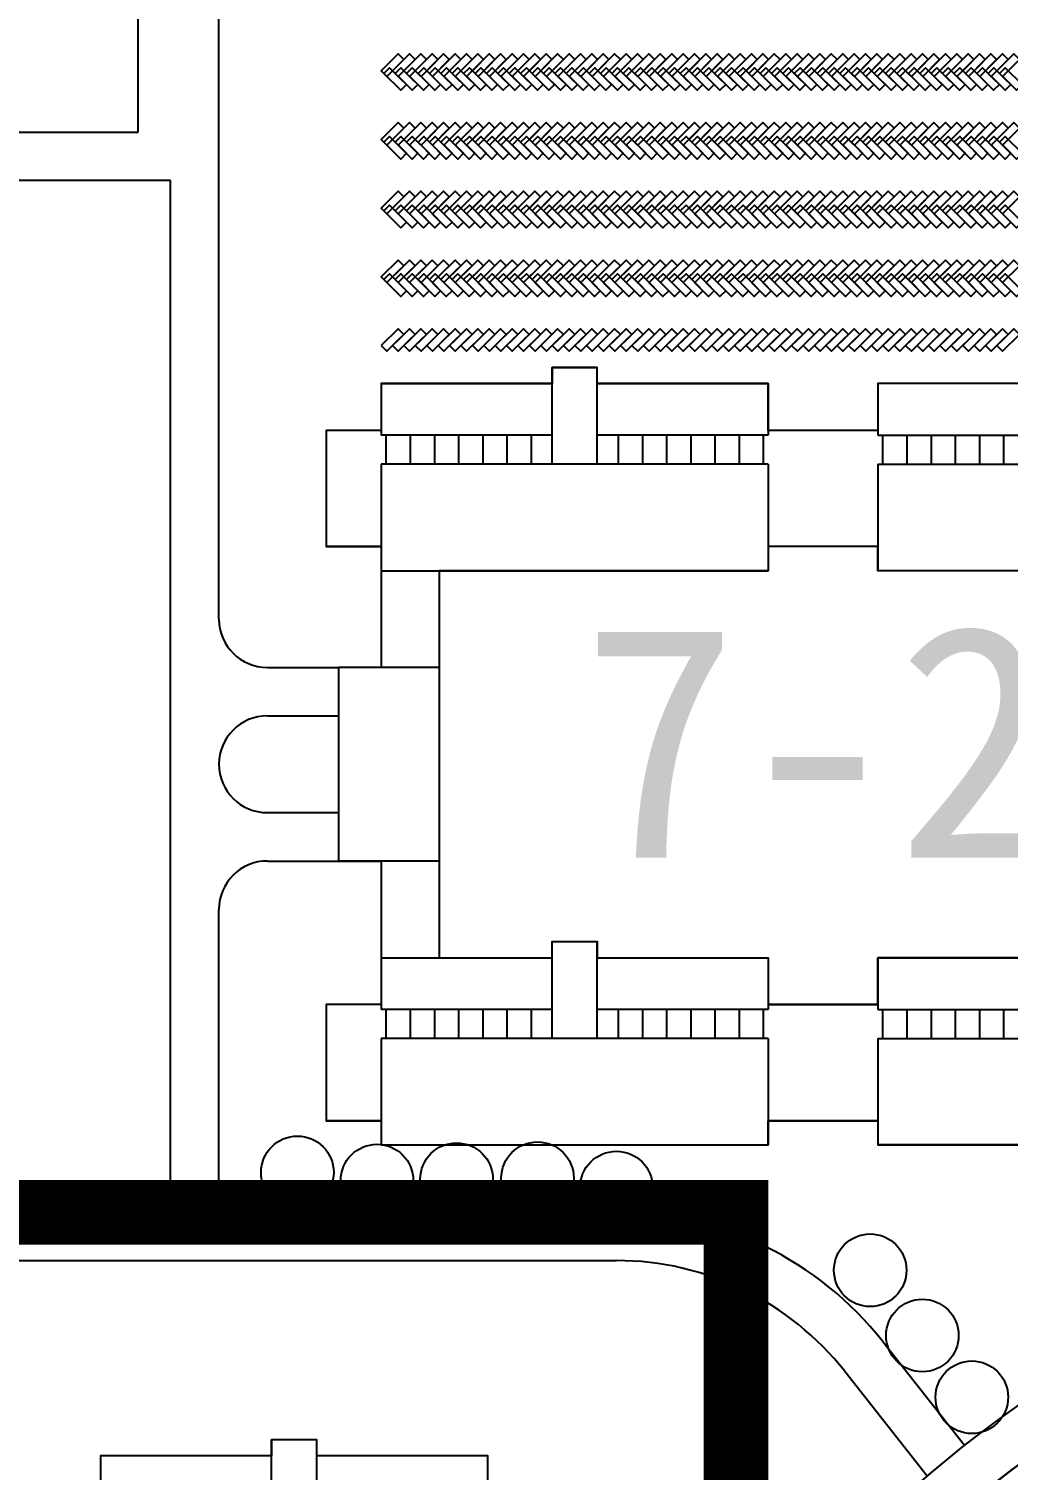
# Model space of a CAD drawing. Extents: x 39009873 to 40242873, y -38938004 to -37205504.
# Drawn here: x 39370193 to 39430924, y -37847631 to -37758274 of the extents above; entities that cross this region are included whole.
import ezdxf

# ---------------------------------------------------------------- set-up
doc = ezdxf.new("R2010")
doc.units = 0
doc.header["$LTSCALE"] = 1000
doc.header["$MEASUREMENT"] = 0
doc.linetypes.add('DASH', pattern=[0.35, 0.25, -0.1])
doc.linetypes.add('DOTE', pattern=[2.42, 2, -0.2, 0.02, -0.2])
for name, color, linetype in [('A-FACE', 4, 'CONTINUOUS'), ('DOTE', 1, 'DOTE'), ('PUB_TEXT', 4, 'CONTINUOUS'), ('TREE1', 62, 'CONTINUOUS'), ('人行道', 251, 'CONTINUOUS'), ('体育场', 151, 'CONTINUOUS'), ('地面非机动车', 2, 'CONTINUOUS'), ('建筑屋顶', 2, 'CONTINUOUS'), ('建筑轮廓', 254, 'CONTINUOUS'), ('立面2', 252, 'CONTINUOUS'), ('范围', 7, 'CONTINUOUS')]:
    doc.layers.add(name, color=color, linetype=linetype)
doc.styles.add('-黑体', font='SIMHEI.TTF')

# ---------------------------------------------------------------- blocks, each defined once
blk = doc.blocks.new('dkid')
at = {"layer": '体育场'}
for p, q in [((-526373, 1202760), (-526373, 1098760)), ((-458373, 1202760), (-526373, 1202760)), ((-458373, 1098760), (-458373, 1202760)), ((-458373, 1150760), (-526373, 1150760)), ((-526373, 1098760), (-458373, 1098760))]:
    blk.add_line(p, q, dxfattribs=at)
at = {"layer": '体育场', "elevation": 0}
for points in [[(-472213, 1202760), (-472213, 1181760), (-512533, 1181760), (-512533, 1202760)], [(-483213, 1202760), (-483213, 1192760), (-501533, 1192760), (-501533, 1202760)], [(-483213, 1098760), (-483213, 1108760), (-501533, 1108760), (-501533, 1098760)]]:
    blk.add_lwpolyline(points, dxfattribs=at)
at = {"layer": '体育场'}
blk.add_lwpolyline([(-472213, 1098760), (-472213, 1119760), (-512533, 1119760), (-512533, 1098760)], dxfattribs=at)
blk.add_circle((-492373, 1150760), 12000, dxfattribs=at)
blk = doc.blocks.new('333')
at = {"layer": '建筑屋顶', "linetype": 'Continuous', "ltscale": 10}
for p, q in [((-280647, 1070561), (-277847, 1070561)), ((-280647, 1064561), (-280647, 1070561)), ((-277847, 1064561), (-277847, 1070561)), ((-247047, 1070561), (-249847, 1070561)), ((-249847, 1064561), (-249847, 1070561)), ((-247047, 1064561), (-247047, 1070561)), ((-291247, 1069561), (-280647, 1069561)), ((-291247, 1069561), (-291247, 1066361)), ((-277847, 1069561), (-267247, 1069561)), ((-267247, 1069561), (-267247, 1066361)), ((-249847, 1069561), (-260447, 1069561)), ((-260447, 1069561), (-260447, 1066361)), ((-236447, 1069561), (-247047, 1069561)), ((-236447, 1069561), (-236447, 1066361)), ((-294647, 1066661), (-294647, 1059461)), ((-291247, 1066661), (-294647, 1066661)), ((-280647, 1066361), (-291247, 1066361)), ((-290947, 1066361), (-290947, 1064561)), ((-289447, 1066361), (-289447, 1064561)), ((-287947, 1066361), (-287947, 1064561)), ((-286447, 1066361), (-286447, 1064561)), ((-284947, 1066361), (-284947, 1064561)), ((-283447, 1066361), (-283447, 1064561)), ((-281947, 1066361), (-281947, 1064561)), ((-267247, 1066361), (-277847, 1066361)), ((-276547, 1066361), (-276547, 1064561)), ((-275047, 1066361), (-275047, 1064561)), ((-273547, 1066361), (-273547, 1064561)), ((-272047, 1066361), (-272047, 1064561)), ((-270547, 1066361), (-270547, 1064561)), ((-269047, 1066361), (-269047, 1064561)), ((-267547, 1066361), (-267547, 1064561)), ((-260447, 1066661), (-267247, 1066661)), ((-260447, 1066361), (-249847, 1066361)), ((-260147, 1066361), (-260147, 1064561)), ((-258647, 1066361), (-258647, 1064561)), ((-257147, 1066361), (-257147, 1064561)), ((-255647, 1066361), (-255647, 1064561)), ((-254147, 1066361), (-254147, 1064561)), ((-252647, 1066361), (-252647, 1064561)), ((-251147, 1066361), (-251147, 1064561)), ((-247047, 1066361), (-236447, 1066361)), ((-245747, 1066361), (-245747, 1064561)), ((-244247, 1066361), (-244247, 1064561)), ((-242747, 1066361), (-242747, 1064561)), ((-241247, 1066361), (-241247, 1064561)), ((-239747, 1066361), (-239747, 1064561)), ((-238247, 1066361), (-238247, 1064561)), ((-236747, 1066361), (-236747, 1064561)), ((-236447, 1066661), (-233047, 1066661)), ((-233047, 1066661), (-233047, 1059461)), ((-267247, 1064561), (-291247, 1064561)), ((-291247, 1064561), (-291247, 1051961)), ((-267247, 1064561), (-267247, 1057961)), ((-260447, 1064561), (-236447, 1064561)), ((-260447, 1064561), (-260447, 1057961)), ((-236447, 1064561), (-236447, 1051961)), ((-291247, 1059461), (-294647, 1059461)), ((-260447, 1059461), (-267247, 1059461)), ((-236447, 1059461), (-233047, 1059461)), ((-291247, 1057961), (-267247, 1057961)), ((-287647, 1057961), (-287647, 1033961)), ((-236447, 1057961), (-260447, 1057961)), ((-240047, 1057961), (-240047, 1033961)), ((-293897, 1051961), (-293897, 1039961)), ((-287647, 1051961), (-293897, 1051961)), ((-240047, 1051961), (-233797, 1051961)), ((-233797, 1051961), (-233797, 1039961)), ((-287647, 1039961), (-293897, 1039961)), ((-291247, 1039961), (-291247, 1030761)), ((-240047, 1039961), (-233797, 1039961)), ((-236447, 1039961), (-236447, 1030761)), ((-280647, 1034961), (-277847, 1034961)), ((-280647, 1028961), (-280647, 1034961)), ((-277847, 1028961), (-277847, 1034961)), ((-247047, 1034961), (-249847, 1034961)), ((-249847, 1028961), (-249847, 1034961)), ((-247047, 1028961), (-247047, 1034961)), ((-291247, 1033961), (-280647, 1033961)), ((-277847, 1033961), (-267247, 1033961)), ((-267247, 1033961), (-267247, 1030761)), ((-249847, 1033961), (-260447, 1033961)), ((-260447, 1033961), (-260447, 1030761)), ((-236447, 1033961), (-247047, 1033961)), ((-294647, 1031061), (-294647, 1023861)), ((-291247, 1031061), (-294647, 1031061)), ((-280647, 1030761), (-291247, 1030761)), ((-290947, 1030761), (-290947, 1028961)), ((-289447, 1030761), (-289447, 1028961)), ((-287947, 1030761), (-287947, 1028961)), ((-286447, 1030761), (-286447, 1028961)), ((-284947, 1030761), (-284947, 1028961)), ((-283447, 1030761), (-283447, 1028961)), ((-281947, 1030761), (-281947, 1028961)), ((-267247, 1030761), (-277847, 1030761)), ((-276547, 1030761), (-276547, 1028961)), ((-275047, 1030761), (-275047, 1028961)), ((-273547, 1030761), (-273547, 1028961)), ((-272047, 1030761), (-272047, 1028961)), ((-270547, 1030761), (-270547, 1028961)), ((-269047, 1030761), (-269047, 1028961)), ((-267547, 1030761), (-267547, 1028961)), ((-260447, 1031061), (-267247, 1031061)), ((-260447, 1030761), (-249847, 1030761)), ((-260147, 1030761), (-260147, 1028961)), ((-258647, 1030761), (-258647, 1028961)), ((-257147, 1030761), (-257147, 1028961)), ((-255647, 1030761), (-255647, 1028961)), ((-254147, 1030761), (-254147, 1028961)), ((-252647, 1030761), (-252647, 1028961)), ((-251147, 1030761), (-251147, 1028961)), ((-247047, 1030761), (-236447, 1030761)), ((-245747, 1030761), (-245747, 1028961)), ((-244247, 1030761), (-244247, 1028961)), ((-242747, 1030761), (-242747, 1028961)), ((-241247, 1030761), (-241247, 1028961)), ((-239747, 1030761), (-239747, 1028961)), ((-238247, 1030761), (-238247, 1028961)), ((-236747, 1030761), (-236747, 1028961)), ((-236447, 1031061), (-233047, 1031061)), ((-233047, 1031061), (-233047, 1023861)), ((-267247, 1028961), (-291247, 1028961)), ((-291247, 1028961), (-291247, 1022361)), ((-267247, 1028961), (-267247, 1022361)), ((-260447, 1028961), (-236447, 1028961)), ((-260447, 1028961), (-260447, 1022361)), ((-236447, 1028961), (-236447, 1022361)), ((-291247, 1023861), (-294647, 1023861)), ((-260447, 1023861), (-267247, 1023861)), ((-236447, 1023861), (-233047, 1023861)), ((-291247, 1022361), (-267247, 1022361)), ((-236447, 1022361), (-260447, 1022361))]:
    blk.add_line(p, q, dxfattribs=at)
blk = doc.blocks.new('sihwie')
at = {"layer": '建筑屋顶'}
for p, q in [((487213, 1085836), (487213, 1076735)), ((490213, 1085836), (490213, 1074777)), ((445419, 1056461), (445419, 1051961)), ((445419, 1051961), (456943, 1051961)), ((444669, 1048961), (458495, 1048961))]:
    blk.add_line(p, q, dxfattribs=at)
for radius, start, end in [(76500, 114.48546, 144.11068), (73500, 112.98953, 145.29632)]:
    blk.add_arc((518919, 1007115), radius, start, end, dxfattribs=at)
blk = doc.blocks.new('sij')
at = {"layer": 'TREE1', "linetype": 'Continuous', "ltscale": 10}
blk.add_circle((327690, 1006813), 2250, dxfattribs=at)

msp = doc.modelspace()

# ---------------------------------------------------------------- linework, layer by layer
at = {"layer": '人行道'}
for p, q in [((39381984, -37794866), (39381984, -37741666)), ((39378984, -37829641), (39378984, -37767686)), ((39384984, -37797866), (39389390, -37797866)), ((39384984, -37800866), (39389390, -37800866)), ((39381984, -37803866), (39381984, -37803866)), ((39384984, -37806866), (39389390, -37806866)), ((39384984, -37809866), (39390847, -37809866)), ((39381984, -37829641), (39381984, -37812866)), ((39376984, -37831641), (39334393, -37831641))]:
    msp.add_line(p, q, dxfattribs=at)
at = {"layer": '人行道', "linetype": 'Continuous', "ltscale": 10}
for p, q in [((39378984, -37767686), (39280450, -37767686)), ((39383984, -37831641), (39406648, -37831641)), ((39346785, -37834645), (39406644, -37834639))]:
    msp.add_line(p, q, dxfattribs=at)
at = {"layer": '人行道', "linetype": 'Continuous'}
for p, q in [((39423144, -37839647), (39428217, -37846086)), ((39420786, -37841501), (39425896, -37847988))]:
    msp.add_line(p, q, dxfattribs=at)
at = {"layer": '人行道'}
for centre, radius, start, end in [((39384984, -37794866), 3000, 180, 270), ((39384984, -37803866), 3000, 90, 180), ((39384984, -37803866), 3000, 180, 270), ((39384984, -37812866), 3000, 90, 180), ((39376984, -37829641), 2000, 270, 0)]:
    msp.add_arc(centre, radius, start, end, dxfattribs=at)
at = {"layer": '人行道', "linetype": 'Continuous'}
for centre, radius, start, end in [((39383984, -37829641), 2000, 180, 270), ((39406648, -37852641), 21000, 38.22766, 90)]:
    msp.add_arc(centre, radius, start, end, dxfattribs=at)
at = {"layer": '人行道', "linetype": 'Continuous', "ltscale": 10}
msp.add_arc((39406646, -37852639), 18000, 38.22766, 90.00628, dxfattribs=at)
at = {"layer": '地面非机动车', "linetype": 'Continuous', "ltscale": 10}
for points in [[(39393440, -37760180), (39393087, -37759826), (39392040, -37760873), (39392394, -37761226)], [(39394147, -37760180), (39393794, -37759826), (39392747, -37760873), (39393101, -37761226)], [(39394854, -37760180), (39394501, -37759826), (39393454, -37760873), (39393808, -37761226)], [(39395561, -37760180), (39395208, -37759826), (39394161, -37760873), (39394515, -37761226)], [(39396269, -37760180), (39395915, -37759826), (39394869, -37760873), (39395222, -37761226)], [(39396976, -37760180), (39396622, -37759826), (39395576, -37760873), (39395929, -37761226)], [(39397683, -37760180), (39397329, -37759826), (39396283, -37760873), (39396636, -37761226)], [(39398390, -37760180), (39398036, -37759826), (39396990, -37760873), (39397343, -37761226)], [(39399097, -37760180), (39398743, -37759826), (39397697, -37760873), (39398051, -37761226)], [(39399804, -37760180), (39399451, -37759826), (39398404, -37760873), (39398758, -37761226)], [(39400511, -37760180), (39400158, -37759826), (39399111, -37760873), (39399465, -37761226)], [(39401218, -37760180), (39400865, -37759826), (39399818, -37760873), (39400172, -37761226)], [(39401925, -37760180), (39401572, -37759826), (39400525, -37760873), (39400879, -37761226)], [(39402633, -37760180), (39402279, -37759826), (39401233, -37760873), (39401586, -37761226)], [(39403340, -37760180), (39402986, -37759826), (39401940, -37760873), (39402293, -37761226)], [(39403340, -37760180), (39402986, -37759826), (39401940, -37760873), (39402293, -37761226)], [(39404047, -37760180), (39403693, -37759826), (39402647, -37760873), (39403000, -37761226)], [(39404754, -37760180), (39404400, -37759826), (39403354, -37760873), (39403707, -37761226)], [(39405461, -37760180), (39405107, -37759826), (39404061, -37760873), (39404415, -37761226)], [(39406168, -37760180), (39405815, -37759826), (39404768, -37760873), (39405122, -37761226)], [(39406875, -37760180), (39406522, -37759826), (39405475, -37760873), (39405829, -37761226)], [(39407582, -37760180), (39407229, -37759826), (39406182, -37760873), (39406536, -37761226)], [(39408289, -37760180), (39407936, -37759826), (39406889, -37760873), (39407243, -37761226)], [(39408997, -37760180), (39408643, -37759826), (39407597, -37760873), (39407950, -37761226)], [(39409704, -37760180), (39409350, -37759826), (39408304, -37760873), (39408657, -37761226)], [(39410411, -37760180), (39410057, -37759826), (39409011, -37760873), (39409364, -37761226)], [(39411118, -37760180), (39410764, -37759826), (39409718, -37760873), (39410071, -37761226)], [(39411825, -37760180), (39411471, -37759826), (39410425, -37760873), (39410778, -37761226)], [(39412532, -37760180), (39412178, -37759826), (39411132, -37760873), (39411486, -37761226)], [(39412532, -37760180), (39412178, -37759826), (39411132, -37760873), (39411486, -37761226)], [(39413239, -37760180), (39412886, -37759826), (39411839, -37760873), (39412193, -37761226)], [(39413946, -37760180), (39413593, -37759826), (39412546, -37760873), (39412900, -37761226)], [(39414653, -37760180), (39414300, -37759826), (39413253, -37760873), (39413607, -37761226)], [(39415360, -37760180), (39415007, -37759826), (39413960, -37760873), (39414314, -37761226)], [(39416068, -37760180), (39415714, -37759826), (39414668, -37760873), (39415021, -37761226)], [(39416775, -37760180), (39416421, -37759826), (39415375, -37760873), (39415728, -37761226)], [(39417482, -37760180), (39417128, -37759826), (39416082, -37760873), (39416435, -37761226)], [(39418189, -37760180), (39417835, -37759826), (39416789, -37760873), (39417142, -37761226)], [(39418896, -37760180), (39418542, -37759826), (39417496, -37760873), (39417850, -37761226)], [(39419603, -37760180), (39419250, -37759826), (39418203, -37760873), (39418557, -37761226)], [(39420310, -37760180), (39419957, -37759826), (39418910, -37760873), (39419264, -37761226)], [(39421017, -37760180), (39420664, -37759826), (39419617, -37760873), (39419971, -37761226)], [(39421724, -37760180), (39421371, -37759826), (39420324, -37760873), (39420678, -37761226)], [(39421724, -37760180), (39421371, -37759826), (39420324, -37760873), (39420678, -37761226)], [(39422432, -37760180), (39422078, -37759826), (39421032, -37760873), (39421385, -37761226)], [(39423139, -37760180), (39422785, -37759826), (39421739, -37760873), (39422092, -37761226)], [(39423846, -37760180), (39423492, -37759826), (39422446, -37760873), (39422799, -37761226)], [(39424553, -37760180), (39424199, -37759826), (39423153, -37760873), (39423506, -37761226)], [(39425260, -37760180), (39424906, -37759826), (39423860, -37760873), (39424214, -37761226)], [(39425967, -37760180), (39425614, -37759826), (39424567, -37760873), (39424921, -37761226)], [(39426674, -37760180), (39426321, -37759826), (39425274, -37760873), (39425628, -37761226)], [(39427381, -37760180), (39427028, -37759826), (39425981, -37760873), (39426335, -37761226)], [(39428088, -37760180), (39427735, -37759826), (39426688, -37760873), (39427042, -37761226)], [(39428796, -37760180), (39428442, -37759826), (39427396, -37760873), (39427749, -37761226)], [(39429503, -37760180), (39429149, -37759826), (39428103, -37760873), (39428456, -37761226)], [(39430210, -37760180), (39429856, -37759826), (39428810, -37760873), (39429163, -37761226)], [(39430917, -37760180), (39430563, -37759826), (39429517, -37760873), (39429870, -37761226)], [(39430917, -37760180), (39430563, -37759826), (39429517, -37760873), (39429870, -37761226)], [(39431624, -37760180), (39431270, -37759826), (39430224, -37760873), (39430577, -37761226)], [(39392207, -37761040), (39392561, -37760686), (39393607, -37761733), (39393254, -37762086)], [(39392914, -37761040), (39393268, -37760686), (39394314, -37761733), (39393961, -37762086)], [(39393621, -37761040), (39393975, -37760686), (39395021, -37761733), (39394668, -37762086)], [(39394329, -37761040), (39394682, -37760686), (39395729, -37761733), (39395375, -37762086)], [(39395036, -37761040), (39395389, -37760686), (39396436, -37761733), (39396082, -37762086)], [(39395743, -37761040), (39396096, -37760686), (39397143, -37761733), (39396789, -37762086)], [(39396450, -37761040), (39396803, -37760686), (39397850, -37761733), (39397496, -37762086)], [(39397157, -37761040), (39397511, -37760686), (39398557, -37761733), (39398203, -37762086)], [(39397864, -37761040), (39398218, -37760686), (39399264, -37761733), (39398911, -37762086)], [(39398571, -37761040), (39398925, -37760686), (39399971, -37761733), (39399618, -37762086)], [(39399278, -37761040), (39399632, -37760686), (39400678, -37761733), (39400325, -37762086)], [(39399985, -37761040), (39400339, -37760686), (39401385, -37761733), (39401032, -37762086)], [(39400693, -37761040), (39401046, -37760686), (39402093, -37761733), (39401739, -37762086)], [(39401400, -37761040), (39401753, -37760686), (39402800, -37761733), (39402446, -37762086)], [(39402107, -37761040), (39402460, -37760686), (39403507, -37761733), (39403153, -37762086)], [(39402814, -37761040), (39403167, -37760686), (39404214, -37761733), (39403860, -37762086)], [(39403521, -37761040), (39403875, -37760686), (39404921, -37761733), (39404567, -37762086)], [(39404228, -37761040), (39404582, -37760686), (39405628, -37761733), (39405275, -37762086)], [(39404935, -37761040), (39405289, -37760686), (39406335, -37761733), (39405982, -37762086)], [(39405642, -37761040), (39405996, -37760686), (39407042, -37761733), (39406689, -37762086)], [(39406349, -37761040), (39406703, -37760686), (39407749, -37761733), (39407396, -37762086)], [(39407057, -37761040), (39407410, -37760686), (39408457, -37761733), (39408103, -37762086)], [(39407764, -37761040), (39408117, -37760686), (39409164, -37761733), (39408810, -37762086)], [(39408471, -37761040), (39408824, -37760686), (39409871, -37761733), (39409517, -37762086)], [(39409178, -37761040), (39409531, -37760686), (39410578, -37761733), (39410224, -37762086)], [(39409885, -37761040), (39410238, -37760686), (39411285, -37761733), (39410931, -37762086)], [(39410592, -37761040), (39410946, -37760686), (39411992, -37761733), (39411638, -37762086)], [(39411299, -37761040), (39411653, -37760686), (39412699, -37761733), (39412346, -37762086)], [(39412006, -37761040), (39412360, -37760686), (39413406, -37761733), (39413053, -37762086)], [(39412713, -37761040), (39413067, -37760686), (39414113, -37761733), (39413760, -37762086)], [(39413420, -37761040), (39413774, -37760686), (39414820, -37761733), (39414467, -37762086)], [(39414128, -37761040), (39414481, -37760686), (39415528, -37761733), (39415174, -37762086)], [(39414835, -37761040), (39415188, -37760686), (39416235, -37761733), (39415881, -37762086)], [(39415542, -37761040), (39415895, -37760686), (39416942, -37761733), (39416588, -37762086)], [(39416249, -37761040), (39416602, -37760686), (39417649, -37761733), (39417295, -37762086)], [(39416956, -37761040), (39417310, -37760686), (39418356, -37761733), (39418002, -37762086)], [(39417663, -37761040), (39418017, -37760686), (39419063, -37761733), (39418710, -37762086)], [(39418370, -37761040), (39418724, -37760686), (39419770, -37761733), (39419417, -37762086)], [(39419077, -37761040), (39419431, -37760686), (39420477, -37761733), (39420124, -37762086)], [(39419784, -37761040), (39420138, -37760686), (39421184, -37761733), (39420831, -37762086)], [(39420492, -37761040), (39420845, -37760686), (39421892, -37761733), (39421538, -37762086)], [(39421199, -37761040), (39421552, -37760686), (39422599, -37761733), (39422245, -37762086)], [(39421906, -37761040), (39422259, -37760686), (39423306, -37761733), (39422952, -37762086)], [(39422613, -37761040), (39422966, -37760686), (39424013, -37761733), (39423659, -37762086)], [(39423320, -37761040), (39423674, -37760686), (39424720, -37761733), (39424366, -37762086)], [(39424027, -37761040), (39424381, -37760686), (39425427, -37761733), (39425074, -37762086)], [(39424734, -37761040), (39425088, -37760686), (39426134, -37761733), (39425781, -37762086)], [(39425441, -37761040), (39425795, -37760686), (39426841, -37761733), (39426488, -37762086)], [(39426148, -37761040), (39426502, -37760686), (39427548, -37761733), (39427195, -37762086)], [(39426856, -37761040), (39427209, -37760686), (39428256, -37761733), (39427902, -37762086)], [(39427563, -37761040), (39427916, -37760686), (39428963, -37761733), (39428609, -37762086)], [(39428270, -37761040), (39428623, -37760686), (39429670, -37761733), (39429316, -37762086)], [(39428977, -37761040), (39429330, -37760686), (39430377, -37761733), (39430023, -37762086)], [(39429684, -37761040), (39430037, -37760686), (39431084, -37761733), (39430730, -37762086)], [(39430391, -37761040), (39430745, -37760686), (39431791, -37761733), (39431437, -37762086)], [(39393440, -37764440), (39393087, -37764086), (39392040, -37765133), (39392394, -37765486)], [(39394147, -37764440), (39393794, -37764086), (39392747, -37765133), (39393101, -37765486)], [(39394854, -37764440), (39394501, -37764086), (39393454, -37765133), (39393808, -37765486)], [(39395561, -37764440), (39395208, -37764086), (39394161, -37765133), (39394515, -37765486)], [(39396269, -37764440), (39395915, -37764086), (39394869, -37765133), (39395222, -37765486)], [(39396976, -37764440), (39396622, -37764086), (39395576, -37765133), (39395929, -37765486)], [(39397683, -37764440), (39397329, -37764086), (39396283, -37765133), (39396636, -37765486)], [(39398390, -37764440), (39398036, -37764086), (39396990, -37765133), (39397343, -37765486)], [(39399097, -37764440), (39398743, -37764086), (39397697, -37765133), (39398051, -37765486)], [(39399804, -37764440), (39399451, -37764086), (39398404, -37765133), (39398758, -37765486)], [(39400511, -37764440), (39400158, -37764086), (39399111, -37765133), (39399465, -37765486)], [(39401218, -37764440), (39400865, -37764086), (39399818, -37765133), (39400172, -37765486)], [(39401925, -37764440), (39401572, -37764086), (39400525, -37765133), (39400879, -37765486)], [(39402633, -37764440), (39402279, -37764086), (39401233, -37765133), (39401586, -37765486)], [(39403340, -37764440), (39402986, -37764086), (39401940, -37765133), (39402293, -37765486)], [(39403340, -37764440), (39402986, -37764086), (39401940, -37765133), (39402293, -37765486)], [(39404047, -37764440), (39403693, -37764086), (39402647, -37765133), (39403000, -37765486)], [(39404754, -37764440), (39404400, -37764086), (39403354, -37765133), (39403707, -37765486)], [(39405461, -37764440), (39405107, -37764086), (39404061, -37765133), (39404415, -37765486)], [(39406168, -37764440), (39405815, -37764086), (39404768, -37765133), (39405122, -37765486)], [(39406875, -37764440), (39406522, -37764086), (39405475, -37765133), (39405829, -37765486)], [(39407582, -37764440), (39407229, -37764086), (39406182, -37765133), (39406536, -37765486)], [(39408289, -37764440), (39407936, -37764086), (39406889, -37765133), (39407243, -37765486)], [(39408997, -37764440), (39408643, -37764086), (39407597, -37765133), (39407950, -37765486)], [(39409704, -37764440), (39409350, -37764086), (39408304, -37765133), (39408657, -37765486)], [(39410411, -37764440), (39410057, -37764086), (39409011, -37765133), (39409364, -37765486)], [(39411118, -37764440), (39410764, -37764086), (39409718, -37765133), (39410071, -37765486)], [(39411825, -37764440), (39411471, -37764086), (39410425, -37765133), (39410778, -37765486)], [(39412532, -37764440), (39412178, -37764086), (39411132, -37765133), (39411486, -37765486)], [(39412532, -37764440), (39412178, -37764086), (39411132, -37765133), (39411486, -37765486)], [(39413239, -37764440), (39412886, -37764086), (39411839, -37765133), (39412193, -37765486)], [(39413946, -37764440), (39413593, -37764086), (39412546, -37765133), (39412900, -37765486)], [(39414653, -37764440), (39414300, -37764086), (39413253, -37765133), (39413607, -37765486)], [(39415360, -37764440), (39415007, -37764086), (39413960, -37765133), (39414314, -37765486)], [(39416068, -37764440), (39415714, -37764086), (39414668, -37765133), (39415021, -37765486)], [(39416775, -37764440), (39416421, -37764086), (39415375, -37765133), (39415728, -37765486)], [(39417482, -37764440), (39417128, -37764086), (39416082, -37765133), (39416435, -37765486)], [(39418189, -37764440), (39417835, -37764086), (39416789, -37765133), (39417142, -37765486)], [(39418896, -37764440), (39418542, -37764086), (39417496, -37765133), (39417850, -37765486)], [(39419603, -37764440), (39419250, -37764086), (39418203, -37765133), (39418557, -37765486)], [(39420310, -37764440), (39419957, -37764086), (39418910, -37765133), (39419264, -37765486)], [(39421017, -37764440), (39420664, -37764086), (39419617, -37765133), (39419971, -37765486)], [(39421724, -37764440), (39421371, -37764086), (39420324, -37765133), (39420678, -37765486)], [(39421724, -37764440), (39421371, -37764086), (39420324, -37765133), (39420678, -37765486)], [(39422432, -37764440), (39422078, -37764086), (39421032, -37765133), (39421385, -37765486)], [(39423139, -37764440), (39422785, -37764086), (39421739, -37765133), (39422092, -37765486)], [(39423846, -37764440), (39423492, -37764086), (39422446, -37765133), (39422799, -37765486)], [(39424553, -37764440), (39424199, -37764086), (39423153, -37765133), (39423506, -37765486)], [(39425260, -37764440), (39424906, -37764086), (39423860, -37765133), (39424214, -37765486)], [(39425967, -37764440), (39425614, -37764086), (39424567, -37765133), (39424921, -37765486)], [(39426674, -37764440), (39426321, -37764086), (39425274, -37765133), (39425628, -37765486)], [(39427381, -37764440), (39427028, -37764086), (39425981, -37765133), (39426335, -37765486)], [(39428088, -37764440), (39427735, -37764086), (39426688, -37765133), (39427042, -37765486)], [(39428796, -37764440), (39428442, -37764086), (39427396, -37765133), (39427749, -37765486)], [(39429503, -37764440), (39429149, -37764086), (39428103, -37765133), (39428456, -37765486)], [(39430210, -37764440), (39429856, -37764086), (39428810, -37765133), (39429163, -37765486)], [(39430917, -37764440), (39430563, -37764086), (39429517, -37765133), (39429870, -37765486)], [(39430917, -37764440), (39430563, -37764086), (39429517, -37765133), (39429870, -37765486)], [(39431624, -37764440), (39431270, -37764086), (39430224, -37765133), (39430577, -37765486)], [(39392207, -37765300), (39392561, -37764946), (39393607, -37765993), (39393254, -37766346)], [(39392914, -37765300), (39393268, -37764946), (39394314, -37765993), (39393961, -37766346)], [(39393621, -37765300), (39393975, -37764946), (39395021, -37765993), (39394668, -37766346)], [(39394329, -37765300), (39394682, -37764946), (39395729, -37765993), (39395375, -37766346)], [(39395036, -37765300), (39395389, -37764946), (39396436, -37765993), (39396082, -37766346)], [(39395743, -37765300), (39396096, -37764946), (39397143, -37765993), (39396789, -37766346)], [(39396450, -37765300), (39396803, -37764946), (39397850, -37765993), (39397496, -37766346)], [(39397157, -37765300), (39397511, -37764946), (39398557, -37765993), (39398203, -37766346)], [(39397864, -37765300), (39398218, -37764946), (39399264, -37765993), (39398911, -37766346)], [(39398571, -37765300), (39398925, -37764946), (39399971, -37765993), (39399618, -37766346)], [(39399278, -37765300), (39399632, -37764946), (39400678, -37765993), (39400325, -37766346)], [(39399985, -37765300), (39400339, -37764946), (39401385, -37765993), (39401032, -37766346)], [(39400693, -37765300), (39401046, -37764946), (39402093, -37765993), (39401739, -37766346)], [(39401400, -37765300), (39401753, -37764946), (39402800, -37765993), (39402446, -37766346)], [(39402107, -37765300), (39402460, -37764946), (39403507, -37765993), (39403153, -37766346)], [(39402814, -37765300), (39403167, -37764946), (39404214, -37765993), (39403860, -37766346)], [(39403521, -37765300), (39403875, -37764946), (39404921, -37765993), (39404567, -37766346)], [(39404228, -37765300), (39404582, -37764946), (39405628, -37765993), (39405275, -37766346)], [(39404935, -37765300), (39405289, -37764946), (39406335, -37765993), (39405982, -37766346)], [(39405642, -37765300), (39405996, -37764946), (39407042, -37765993), (39406689, -37766346)], [(39406349, -37765300), (39406703, -37764946), (39407749, -37765993), (39407396, -37766346)], [(39407057, -37765300), (39407410, -37764946), (39408457, -37765993), (39408103, -37766346)], [(39407764, -37765300), (39408117, -37764946), (39409164, -37765993), (39408810, -37766346)], [(39408471, -37765300), (39408824, -37764946), (39409871, -37765993), (39409517, -37766346)], [(39409178, -37765300), (39409531, -37764946), (39410578, -37765993), (39410224, -37766346)], [(39409885, -37765300), (39410238, -37764946), (39411285, -37765993), (39410931, -37766346)], [(39410592, -37765300), (39410946, -37764946), (39411992, -37765993), (39411638, -37766346)], [(39411299, -37765300), (39411653, -37764946), (39412699, -37765993), (39412346, -37766346)], [(39412006, -37765300), (39412360, -37764946), (39413406, -37765993), (39413053, -37766346)], [(39412713, -37765300), (39413067, -37764946), (39414113, -37765993), (39413760, -37766346)], [(39413420, -37765300), (39413774, -37764946), (39414820, -37765993), (39414467, -37766346)], [(39414128, -37765300), (39414481, -37764946), (39415528, -37765993), (39415174, -37766346)], [(39414835, -37765300), (39415188, -37764946), (39416235, -37765993), (39415881, -37766346)], [(39415542, -37765300), (39415895, -37764946), (39416942, -37765993), (39416588, -37766346)], [(39416249, -37765300), (39416602, -37764946), (39417649, -37765993), (39417295, -37766346)], [(39416956, -37765300), (39417310, -37764946), (39418356, -37765993), (39418002, -37766346)], [(39417663, -37765300), (39418017, -37764946), (39419063, -37765993), (39418710, -37766346)], [(39418370, -37765300), (39418724, -37764946), (39419770, -37765993), (39419417, -37766346)], [(39419077, -37765300), (39419431, -37764946), (39420477, -37765993), (39420124, -37766346)], [(39419784, -37765300), (39420138, -37764946), (39421184, -37765993), (39420831, -37766346)], [(39420492, -37765300), (39420845, -37764946), (39421892, -37765993), (39421538, -37766346)], [(39421199, -37765300), (39421552, -37764946), (39422599, -37765993), (39422245, -37766346)], [(39421906, -37765300), (39422259, -37764946), (39423306, -37765993), (39422952, -37766346)], [(39422613, -37765300), (39422966, -37764946), (39424013, -37765993), (39423659, -37766346)], [(39423320, -37765300), (39423674, -37764946), (39424720, -37765993), (39424366, -37766346)], [(39424027, -37765300), (39424381, -37764946), (39425427, -37765993), (39425074, -37766346)], [(39424734, -37765300), (39425088, -37764946), (39426134, -37765993), (39425781, -37766346)], [(39425441, -37765300), (39425795, -37764946), (39426841, -37765993), (39426488, -37766346)], [(39426148, -37765300), (39426502, -37764946), (39427548, -37765993), (39427195, -37766346)], [(39426856, -37765300), (39427209, -37764946), (39428256, -37765993), (39427902, -37766346)], [(39427563, -37765300), (39427916, -37764946), (39428963, -37765993), (39428609, -37766346)], [(39428270, -37765300), (39428623, -37764946), (39429670, -37765993), (39429316, -37766346)], [(39428977, -37765300), (39429330, -37764946), (39430377, -37765993), (39430023, -37766346)], [(39429684, -37765300), (39430037, -37764946), (39431084, -37765993), (39430730, -37766346)], [(39430391, -37765300), (39430745, -37764946), (39431791, -37765993), (39431437, -37766346)], [(39393440, -37768700), (39393087, -37768346), (39392040, -37769393), (39392394, -37769746)], [(39394147, -37768700), (39393794, -37768346), (39392747, -37769393), (39393101, -37769746)], [(39394854, -37768700), (39394501, -37768346), (39393454, -37769393), (39393808, -37769746)], [(39395561, -37768700), (39395208, -37768346), (39394161, -37769393), (39394515, -37769746)], [(39396269, -37768700), (39395915, -37768346), (39394869, -37769393), (39395222, -37769746)], [(39396976, -37768700), (39396622, -37768346), (39395576, -37769393), (39395929, -37769746)], [(39397683, -37768700), (39397329, -37768346), (39396283, -37769393), (39396636, -37769746)], [(39398390, -37768700), (39398036, -37768346), (39396990, -37769393), (39397343, -37769746)], [(39399097, -37768700), (39398743, -37768346), (39397697, -37769393), (39398051, -37769746)], [(39399804, -37768700), (39399451, -37768346), (39398404, -37769393), (39398758, -37769746)], [(39400511, -37768700), (39400158, -37768346), (39399111, -37769393), (39399465, -37769746)], [(39401218, -37768700), (39400865, -37768346), (39399818, -37769393), (39400172, -37769746)], [(39401925, -37768700), (39401572, -37768346), (39400525, -37769393), (39400879, -37769746)], [(39402633, -37768700), (39402279, -37768346), (39401233, -37769393), (39401586, -37769746)], [(39403340, -37768700), (39402986, -37768346), (39401940, -37769393), (39402293, -37769746)], [(39403340, -37768700), (39402986, -37768346), (39401940, -37769393), (39402293, -37769746)], [(39404047, -37768700), (39403693, -37768346), (39402647, -37769393), (39403000, -37769746)], [(39404754, -37768700), (39404400, -37768346), (39403354, -37769393), (39403707, -37769746)], [(39405461, -37768700), (39405107, -37768346), (39404061, -37769393), (39404415, -37769746)], [(39406168, -37768700), (39405815, -37768346), (39404768, -37769393), (39405122, -37769746)], [(39406875, -37768700), (39406522, -37768346), (39405475, -37769393), (39405829, -37769746)], [(39407582, -37768700), (39407229, -37768346), (39406182, -37769393), (39406536, -37769746)], [(39408289, -37768700), (39407936, -37768346), (39406889, -37769393), (39407243, -37769746)], [(39408997, -37768700), (39408643, -37768346), (39407597, -37769393), (39407950, -37769746)], [(39409704, -37768700), (39409350, -37768346), (39408304, -37769393), (39408657, -37769746)], [(39410411, -37768700), (39410057, -37768346), (39409011, -37769393), (39409364, -37769746)], [(39411118, -37768700), (39410764, -37768346), (39409718, -37769393), (39410071, -37769746)], [(39411825, -37768700), (39411471, -37768346), (39410425, -37769393), (39410778, -37769746)], [(39412532, -37768700), (39412178, -37768346), (39411132, -37769393), (39411486, -37769746)], [(39412532, -37768700), (39412178, -37768346), (39411132, -37769393), (39411486, -37769746)], [(39413239, -37768700), (39412886, -37768346), (39411839, -37769393), (39412193, -37769746)], [(39413946, -37768700), (39413593, -37768346), (39412546, -37769393), (39412900, -37769746)], [(39414653, -37768700), (39414300, -37768346), (39413253, -37769393), (39413607, -37769746)], [(39415360, -37768700), (39415007, -37768346), (39413960, -37769393), (39414314, -37769746)], [(39416068, -37768700), (39415714, -37768346), (39414668, -37769393), (39415021, -37769746)], [(39416775, -37768700), (39416421, -37768346), (39415375, -37769393), (39415728, -37769746)], [(39417482, -37768700), (39417128, -37768346), (39416082, -37769393), (39416435, -37769746)], [(39418189, -37768700), (39417835, -37768346), (39416789, -37769393), (39417142, -37769746)], [(39418896, -37768700), (39418542, -37768346), (39417496, -37769393), (39417850, -37769746)], [(39419603, -37768700), (39419250, -37768346), (39418203, -37769393), (39418557, -37769746)], [(39420310, -37768700), (39419957, -37768346), (39418910, -37769393), (39419264, -37769746)], [(39421017, -37768700), (39420664, -37768346), (39419617, -37769393), (39419971, -37769746)], [(39421724, -37768700), (39421371, -37768346), (39420324, -37769393), (39420678, -37769746)], [(39421724, -37768700), (39421371, -37768346), (39420324, -37769393), (39420678, -37769746)], [(39422432, -37768700), (39422078, -37768346), (39421032, -37769393), (39421385, -37769746)], [(39423139, -37768700), (39422785, -37768346), (39421739, -37769393), (39422092, -37769746)], [(39423846, -37768700), (39423492, -37768346), (39422446, -37769393), (39422799, -37769746)], [(39424553, -37768700), (39424199, -37768346), (39423153, -37769393), (39423506, -37769746)], [(39425260, -37768700), (39424906, -37768346), (39423860, -37769393), (39424214, -37769746)], [(39425967, -37768700), (39425614, -37768346), (39424567, -37769393), (39424921, -37769746)], [(39426674, -37768700), (39426321, -37768346), (39425274, -37769393), (39425628, -37769746)], [(39427381, -37768700), (39427028, -37768346), (39425981, -37769393), (39426335, -37769746)], [(39428088, -37768700), (39427735, -37768346), (39426688, -37769393), (39427042, -37769746)], [(39428796, -37768700), (39428442, -37768346), (39427396, -37769393), (39427749, -37769746)], [(39429503, -37768700), (39429149, -37768346), (39428103, -37769393), (39428456, -37769746)], [(39430210, -37768700), (39429856, -37768346), (39428810, -37769393), (39429163, -37769746)], [(39430917, -37768700), (39430563, -37768346), (39429517, -37769393), (39429870, -37769746)], [(39430917, -37768700), (39430563, -37768346), (39429517, -37769393), (39429870, -37769746)], [(39431624, -37768700), (39431270, -37768346), (39430224, -37769393), (39430577, -37769746)], [(39392207, -37769560), (39392561, -37769206), (39393607, -37770253), (39393254, -37770606)], [(39392914, -37769560), (39393268, -37769206), (39394314, -37770253), (39393961, -37770606)], [(39393621, -37769560), (39393975, -37769206), (39395021, -37770253), (39394668, -37770606)], [(39394329, -37769560), (39394682, -37769206), (39395729, -37770253), (39395375, -37770606)], [(39395036, -37769560), (39395389, -37769206), (39396436, -37770253), (39396082, -37770606)], [(39395743, -37769560), (39396096, -37769206), (39397143, -37770253), (39396789, -37770606)], [(39396450, -37769560), (39396803, -37769206), (39397850, -37770253), (39397496, -37770606)], [(39397157, -37769560), (39397511, -37769206), (39398557, -37770253), (39398203, -37770606)], [(39397864, -37769560), (39398218, -37769206), (39399264, -37770253), (39398911, -37770606)], [(39398571, -37769560), (39398925, -37769206), (39399971, -37770253), (39399618, -37770606)], [(39399278, -37769560), (39399632, -37769206), (39400678, -37770253), (39400325, -37770606)], [(39399985, -37769560), (39400339, -37769206), (39401385, -37770253), (39401032, -37770606)], [(39400693, -37769560), (39401046, -37769206), (39402093, -37770253), (39401739, -37770606)], [(39401400, -37769560), (39401753, -37769206), (39402800, -37770253), (39402446, -37770606)], [(39402107, -37769560), (39402460, -37769206), (39403507, -37770253), (39403153, -37770606)], [(39402814, -37769560), (39403167, -37769206), (39404214, -37770253), (39403860, -37770606)], [(39403521, -37769560), (39403875, -37769206), (39404921, -37770253), (39404567, -37770606)], [(39404228, -37769560), (39404582, -37769206), (39405628, -37770253), (39405275, -37770606)], [(39404935, -37769560), (39405289, -37769206), (39406335, -37770253), (39405982, -37770606)], [(39405642, -37769560), (39405996, -37769206), (39407042, -37770253), (39406689, -37770606)], [(39406349, -37769560), (39406703, -37769206), (39407749, -37770253), (39407396, -37770606)], [(39407057, -37769560), (39407410, -37769206), (39408457, -37770253), (39408103, -37770606)], [(39407764, -37769560), (39408117, -37769206), (39409164, -37770253), (39408810, -37770606)], [(39408471, -37769560), (39408824, -37769206), (39409871, -37770253), (39409517, -37770606)], [(39409178, -37769560), (39409531, -37769206), (39410578, -37770253), (39410224, -37770606)], [(39409885, -37769560), (39410238, -37769206), (39411285, -37770253), (39410931, -37770606)], [(39410592, -37769560), (39410946, -37769206), (39411992, -37770253), (39411638, -37770606)], [(39411299, -37769560), (39411653, -37769206), (39412699, -37770253), (39412346, -37770606)], [(39412006, -37769560), (39412360, -37769206), (39413406, -37770253), (39413053, -37770606)], [(39412713, -37769560), (39413067, -37769206), (39414113, -37770253), (39413760, -37770606)], [(39413420, -37769560), (39413774, -37769206), (39414820, -37770253), (39414467, -37770606)], [(39414128, -37769560), (39414481, -37769206), (39415528, -37770253), (39415174, -37770606)], [(39414835, -37769560), (39415188, -37769206), (39416235, -37770253), (39415881, -37770606)], [(39415542, -37769560), (39415895, -37769206), (39416942, -37770253), (39416588, -37770606)], [(39416249, -37769560), (39416602, -37769206), (39417649, -37770253), (39417295, -37770606)], [(39416956, -37769560), (39417310, -37769206), (39418356, -37770253), (39418002, -37770606)], [(39417663, -37769560), (39418017, -37769206), (39419063, -37770253), (39418710, -37770606)], [(39418370, -37769560), (39418724, -37769206), (39419770, -37770253), (39419417, -37770606)], [(39419077, -37769560), (39419431, -37769206), (39420477, -37770253), (39420124, -37770606)], [(39419784, -37769560), (39420138, -37769206), (39421184, -37770253), (39420831, -37770606)], [(39420492, -37769560), (39420845, -37769206), (39421892, -37770253), (39421538, -37770606)], [(39421199, -37769560), (39421552, -37769206), (39422599, -37770253), (39422245, -37770606)], [(39421906, -37769560), (39422259, -37769206), (39423306, -37770253), (39422952, -37770606)], [(39422613, -37769560), (39422966, -37769206), (39424013, -37770253), (39423659, -37770606)], [(39423320, -37769560), (39423674, -37769206), (39424720, -37770253), (39424366, -37770606)], [(39424027, -37769560), (39424381, -37769206), (39425427, -37770253), (39425074, -37770606)], [(39424734, -37769560), (39425088, -37769206), (39426134, -37770253), (39425781, -37770606)], [(39425441, -37769560), (39425795, -37769206), (39426841, -37770253), (39426488, -37770606)], [(39426148, -37769560), (39426502, -37769206), (39427548, -37770253), (39427195, -37770606)], [(39426856, -37769560), (39427209, -37769206), (39428256, -37770253), (39427902, -37770606)], [(39427563, -37769560), (39427916, -37769206), (39428963, -37770253), (39428609, -37770606)], [(39428270, -37769560), (39428623, -37769206), (39429670, -37770253), (39429316, -37770606)], [(39428977, -37769560), (39429330, -37769206), (39430377, -37770253), (39430023, -37770606)], [(39429684, -37769560), (39430037, -37769206), (39431084, -37770253), (39430730, -37770606)], [(39430391, -37769560), (39430745, -37769206), (39431791, -37770253), (39431437, -37770606)], [(39393440, -37772960), (39393087, -37772606), (39392040, -37773653), (39392394, -37774006)], [(39394147, -37772960), (39393794, -37772606), (39392747, -37773653), (39393101, -37774006)], [(39394854, -37772960), (39394501, -37772606), (39393454, -37773653), (39393808, -37774006)], [(39395561, -37772960), (39395208, -37772606), (39394161, -37773653), (39394515, -37774006)], [(39396269, -37772960), (39395915, -37772606), (39394869, -37773653), (39395222, -37774006)], [(39396976, -37772960), (39396622, -37772606), (39395576, -37773653), (39395929, -37774006)], [(39397683, -37772960), (39397329, -37772606), (39396283, -37773653), (39396636, -37774006)], [(39398390, -37772960), (39398036, -37772606), (39396990, -37773653), (39397343, -37774006)], [(39399097, -37772960), (39398743, -37772606), (39397697, -37773653), (39398051, -37774006)], [(39399804, -37772960), (39399451, -37772606), (39398404, -37773653), (39398758, -37774006)], [(39400511, -37772960), (39400158, -37772606), (39399111, -37773653), (39399465, -37774006)], [(39401218, -37772960), (39400865, -37772606), (39399818, -37773653), (39400172, -37774006)], [(39401925, -37772960), (39401572, -37772606), (39400525, -37773653), (39400879, -37774006)], [(39402633, -37772960), (39402279, -37772606), (39401233, -37773653), (39401586, -37774006)], [(39403340, -37772960), (39402986, -37772606), (39401940, -37773653), (39402293, -37774006)], [(39403340, -37772960), (39402986, -37772606), (39401940, -37773653), (39402293, -37774006)], [(39404047, -37772960), (39403693, -37772606), (39402647, -37773653), (39403000, -37774006)], [(39404754, -37772960), (39404400, -37772606), (39403354, -37773653), (39403707, -37774006)], [(39405461, -37772960), (39405107, -37772606), (39404061, -37773653), (39404415, -37774006)], [(39406168, -37772960), (39405815, -37772606), (39404768, -37773653), (39405122, -37774006)], [(39406875, -37772960), (39406522, -37772606), (39405475, -37773653), (39405829, -37774006)], [(39407582, -37772960), (39407229, -37772606), (39406182, -37773653), (39406536, -37774006)], [(39408289, -37772960), (39407936, -37772606), (39406889, -37773653), (39407243, -37774006)], [(39408997, -37772960), (39408643, -37772606), (39407597, -37773653), (39407950, -37774006)], [(39409704, -37772960), (39409350, -37772606), (39408304, -37773653), (39408657, -37774006)], [(39410411, -37772960), (39410057, -37772606), (39409011, -37773653), (39409364, -37774006)], [(39411118, -37772960), (39410764, -37772606), (39409718, -37773653), (39410071, -37774006)], [(39411825, -37772960), (39411471, -37772606), (39410425, -37773653), (39410778, -37774006)], [(39412532, -37772960), (39412178, -37772606), (39411132, -37773653), (39411486, -37774006)], [(39412532, -37772960), (39412178, -37772606), (39411132, -37773653), (39411486, -37774006)], [(39413239, -37772960), (39412886, -37772606), (39411839, -37773653), (39412193, -37774006)], [(39413946, -37772960), (39413593, -37772606), (39412546, -37773653), (39412900, -37774006)], [(39414653, -37772960), (39414300, -37772606), (39413253, -37773653), (39413607, -37774006)], [(39415360, -37772960), (39415007, -37772606), (39413960, -37773653), (39414314, -37774006)], [(39416068, -37772960), (39415714, -37772606), (39414668, -37773653), (39415021, -37774006)], [(39416775, -37772960), (39416421, -37772606), (39415375, -37773653), (39415728, -37774006)], [(39417482, -37772960), (39417128, -37772606), (39416082, -37773653), (39416435, -37774006)], [(39418189, -37772960), (39417835, -37772606), (39416789, -37773653), (39417142, -37774006)], [(39418896, -37772960), (39418542, -37772606), (39417496, -37773653), (39417850, -37774006)], [(39419603, -37772960), (39419250, -37772606), (39418203, -37773653), (39418557, -37774006)], [(39420310, -37772960), (39419957, -37772606), (39418910, -37773653), (39419264, -37774006)], [(39421017, -37772960), (39420664, -37772606), (39419617, -37773653), (39419971, -37774006)], [(39421724, -37772960), (39421371, -37772606), (39420324, -37773653), (39420678, -37774006)], [(39421724, -37772960), (39421371, -37772606), (39420324, -37773653), (39420678, -37774006)], [(39422432, -37772960), (39422078, -37772606), (39421032, -37773653), (39421385, -37774006)], [(39423139, -37772960), (39422785, -37772606), (39421739, -37773653), (39422092, -37774006)], [(39423846, -37772960), (39423492, -37772606), (39422446, -37773653), (39422799, -37774006)], [(39424553, -37772960), (39424199, -37772606), (39423153, -37773653), (39423506, -37774006)], [(39425260, -37772960), (39424906, -37772606), (39423860, -37773653), (39424214, -37774006)], [(39425967, -37772960), (39425614, -37772606), (39424567, -37773653), (39424921, -37774006)], [(39426674, -37772960), (39426321, -37772606), (39425274, -37773653), (39425628, -37774006)], [(39427381, -37772960), (39427028, -37772606), (39425981, -37773653), (39426335, -37774006)], [(39428088, -37772960), (39427735, -37772606), (39426688, -37773653), (39427042, -37774006)], [(39428796, -37772960), (39428442, -37772606), (39427396, -37773653), (39427749, -37774006)], [(39429503, -37772960), (39429149, -37772606), (39428103, -37773653), (39428456, -37774006)], [(39430210, -37772960), (39429856, -37772606), (39428810, -37773653), (39429163, -37774006)], [(39430917, -37772960), (39430563, -37772606), (39429517, -37773653), (39429870, -37774006)], [(39430917, -37772960), (39430563, -37772606), (39429517, -37773653), (39429870, -37774006)], [(39431624, -37772960), (39431270, -37772606), (39430224, -37773653), (39430577, -37774006)], [(39392207, -37773820), (39392561, -37773466), (39393607, -37774513), (39393254, -37774866)], [(39392914, -37773820), (39393268, -37773466), (39394314, -37774513), (39393961, -37774866)], [(39393621, -37773820), (39393975, -37773466), (39395021, -37774513), (39394668, -37774866)], [(39394329, -37773820), (39394682, -37773466), (39395729, -37774513), (39395375, -37774866)], [(39395036, -37773820), (39395389, -37773466), (39396436, -37774513), (39396082, -37774866)], [(39395743, -37773820), (39396096, -37773466), (39397143, -37774513), (39396789, -37774866)], [(39396450, -37773820), (39396803, -37773466), (39397850, -37774513), (39397496, -37774866)], [(39397157, -37773820), (39397511, -37773466), (39398557, -37774513), (39398203, -37774866)], [(39397864, -37773820), (39398218, -37773466), (39399264, -37774513), (39398911, -37774866)], [(39398571, -37773820), (39398925, -37773466), (39399971, -37774513), (39399618, -37774866)], [(39399278, -37773820), (39399632, -37773466), (39400678, -37774513), (39400325, -37774866)], [(39399985, -37773820), (39400339, -37773466), (39401385, -37774513), (39401032, -37774866)], [(39400693, -37773820), (39401046, -37773466), (39402093, -37774513), (39401739, -37774866)], [(39401400, -37773820), (39401753, -37773466), (39402800, -37774513), (39402446, -37774866)], [(39402107, -37773820), (39402460, -37773466), (39403507, -37774513), (39403153, -37774866)], [(39402814, -37773820), (39403167, -37773466), (39404214, -37774513), (39403860, -37774866)], [(39403521, -37773820), (39403875, -37773466), (39404921, -37774513), (39404567, -37774866)], [(39404228, -37773820), (39404582, -37773466), (39405628, -37774513), (39405275, -37774866)], [(39404935, -37773820), (39405289, -37773466), (39406335, -37774513), (39405982, -37774866)], [(39405642, -37773820), (39405996, -37773466), (39407042, -37774513), (39406689, -37774866)], [(39406349, -37773820), (39406703, -37773466), (39407749, -37774513), (39407396, -37774866)], [(39407057, -37773820), (39407410, -37773466), (39408457, -37774513), (39408103, -37774866)], [(39407764, -37773820), (39408117, -37773466), (39409164, -37774513), (39408810, -37774866)], [(39408471, -37773820), (39408824, -37773466), (39409871, -37774513), (39409517, -37774866)], [(39409178, -37773820), (39409531, -37773466), (39410578, -37774513), (39410224, -37774866)], [(39409885, -37773820), (39410238, -37773466), (39411285, -37774513), (39410931, -37774866)], [(39410592, -37773820), (39410946, -37773466), (39411992, -37774513), (39411638, -37774866)], [(39411299, -37773820), (39411653, -37773466), (39412699, -37774513), (39412346, -37774866)], [(39412006, -37773820), (39412360, -37773466), (39413406, -37774513), (39413053, -37774866)], [(39412713, -37773820), (39413067, -37773466), (39414113, -37774513), (39413760, -37774866)], [(39413420, -37773820), (39413774, -37773466), (39414820, -37774513), (39414467, -37774866)], [(39414128, -37773820), (39414481, -37773466), (39415528, -37774513), (39415174, -37774866)], [(39414835, -37773820), (39415188, -37773466), (39416235, -37774513), (39415881, -37774866)], [(39415542, -37773820), (39415895, -37773466), (39416942, -37774513), (39416588, -37774866)], [(39416249, -37773820), (39416602, -37773466), (39417649, -37774513), (39417295, -37774866)], [(39416956, -37773820), (39417310, -37773466), (39418356, -37774513), (39418002, -37774866)], [(39417663, -37773820), (39418017, -37773466), (39419063, -37774513), (39418710, -37774866)], [(39418370, -37773820), (39418724, -37773466), (39419770, -37774513), (39419417, -37774866)], [(39419077, -37773820), (39419431, -37773466), (39420477, -37774513), (39420124, -37774866)], [(39419784, -37773820), (39420138, -37773466), (39421184, -37774513), (39420831, -37774866)], [(39420492, -37773820), (39420845, -37773466), (39421892, -37774513), (39421538, -37774866)], [(39421199, -37773820), (39421552, -37773466), (39422599, -37774513), (39422245, -37774866)], [(39421906, -37773820), (39422259, -37773466), (39423306, -37774513), (39422952, -37774866)], [(39422613, -37773820), (39422966, -37773466), (39424013, -37774513), (39423659, -37774866)], [(39423320, -37773820), (39423674, -37773466), (39424720, -37774513), (39424366, -37774866)], [(39424027, -37773820), (39424381, -37773466), (39425427, -37774513), (39425074, -37774866)], [(39424734, -37773820), (39425088, -37773466), (39426134, -37774513), (39425781, -37774866)], [(39425441, -37773820), (39425795, -37773466), (39426841, -37774513), (39426488, -37774866)], [(39426148, -37773820), (39426502, -37773466), (39427548, -37774513), (39427195, -37774866)], [(39426856, -37773820), (39427209, -37773466), (39428256, -37774513), (39427902, -37774866)], [(39427563, -37773820), (39427916, -37773466), (39428963, -37774513), (39428609, -37774866)], [(39428270, -37773820), (39428623, -37773466), (39429670, -37774513), (39429316, -37774866)], [(39428977, -37773820), (39429330, -37773466), (39430377, -37774513), (39430023, -37774866)], [(39429684, -37773820), (39430037, -37773466), (39431084, -37774513), (39430730, -37774866)], [(39430391, -37773820), (39430745, -37773466), (39431791, -37774513), (39431437, -37774866)], [(39392040, -37777913), (39392394, -37778266), (39393440, -37777220), (39393087, -37776866)], [(39392747, -37777913), (39393101, -37778266), (39394147, -37777220), (39393794, -37776866)], [(39393454, -37777913), (39393808, -37778266), (39394854, -37777220), (39394501, -37776866)], [(39394161, -37777913), (39394515, -37778266), (39395561, -37777220), (39395208, -37776866)], [(39394869, -37777913), (39395222, -37778266), (39396269, -37777220), (39395915, -37776866)], [(39395576, -37777913), (39395929, -37778266), (39396976, -37777220), (39396622, -37776866)], [(39396283, -37777913), (39396636, -37778266), (39397683, -37777220), (39397329, -37776866)], [(39396990, -37777913), (39397343, -37778266), (39398390, -37777220), (39398036, -37776866)], [(39397697, -37777913), (39398051, -37778266), (39399097, -37777220), (39398743, -37776866)], [(39398404, -37777913), (39398758, -37778266), (39399804, -37777220), (39399451, -37776866)], [(39399111, -37777913), (39399465, -37778266), (39400511, -37777220), (39400158, -37776866)], [(39399818, -37777913), (39400172, -37778266), (39401218, -37777220), (39400865, -37776866)], [(39400525, -37777913), (39400879, -37778266), (39401925, -37777220), (39401572, -37776866)], [(39401233, -37777913), (39401586, -37778266), (39402633, -37777220), (39402279, -37776866)], [(39401940, -37777913), (39402293, -37778266), (39403340, -37777220), (39402986, -37776866)], [(39402647, -37777913), (39403000, -37778266), (39404047, -37777220), (39403693, -37776866)], [(39403354, -37777913), (39403707, -37778266), (39404754, -37777220), (39404400, -37776866)], [(39404061, -37777913), (39404415, -37778266), (39405461, -37777220), (39405107, -37776866)], [(39404768, -37777913), (39405122, -37778266), (39406168, -37777220), (39405815, -37776866)], [(39405475, -37777913), (39405829, -37778266), (39406875, -37777220), (39406522, -37776866)], [(39406182, -37777913), (39406536, -37778266), (39407582, -37777220), (39407229, -37776866)], [(39406889, -37777913), (39407243, -37778266), (39408289, -37777220), (39407936, -37776866)], [(39407597, -37777913), (39407950, -37778266), (39408997, -37777220), (39408643, -37776866)], [(39408304, -37777913), (39408657, -37778266), (39409704, -37777220), (39409350, -37776866)], [(39409011, -37777913), (39409364, -37778266), (39410411, -37777220), (39410057, -37776866)], [(39409718, -37777913), (39410071, -37778266), (39411118, -37777220), (39410764, -37776866)], [(39410425, -37777913), (39410778, -37778266), (39411825, -37777220), (39411471, -37776866)], [(39411132, -37777913), (39411486, -37778266), (39412532, -37777220), (39412178, -37776866)], [(39411839, -37777913), (39412193, -37778266), (39413239, -37777220), (39412886, -37776866)], [(39412546, -37777913), (39412900, -37778266), (39413946, -37777220), (39413593, -37776866)], [(39413253, -37777913), (39413607, -37778266), (39414653, -37777220), (39414300, -37776866)], [(39413960, -37777913), (39414314, -37778266), (39415360, -37777220), (39415007, -37776866)], [(39414668, -37777913), (39415021, -37778266), (39416068, -37777220), (39415714, -37776866)], [(39415375, -37777913), (39415728, -37778266), (39416775, -37777220), (39416421, -37776866)], [(39416082, -37777913), (39416435, -37778266), (39417482, -37777220), (39417128, -37776866)], [(39416789, -37777913), (39417142, -37778266), (39418189, -37777220), (39417835, -37776866)], [(39417496, -37777913), (39417850, -37778266), (39418896, -37777220), (39418542, -37776866)], [(39418203, -37777913), (39418557, -37778266), (39419603, -37777220), (39419250, -37776866)], [(39418910, -37777913), (39419264, -37778266), (39420310, -37777220), (39419957, -37776866)], [(39419617, -37777913), (39419971, -37778266), (39421017, -37777220), (39420664, -37776866)], [(39420324, -37777913), (39420678, -37778266), (39421724, -37777220), (39421371, -37776866)], [(39421032, -37777913), (39421385, -37778266), (39422432, -37777220), (39422078, -37776866)], [(39421739, -37777913), (39422092, -37778266), (39423139, -37777220), (39422785, -37776866)], [(39422446, -37777913), (39422799, -37778266), (39423846, -37777220), (39423492, -37776866)], [(39423153, -37777913), (39423506, -37778266), (39424553, -37777220), (39424199, -37776866)], [(39423860, -37777913), (39424214, -37778266), (39425260, -37777220), (39424906, -37776866)], [(39424567, -37777913), (39424921, -37778266), (39425967, -37777220), (39425614, -37776866)], [(39425274, -37777913), (39425628, -37778266), (39426674, -37777220), (39426321, -37776866)], [(39425981, -37777913), (39426335, -37778266), (39427381, -37777220), (39427028, -37776866)], [(39426688, -37777913), (39427042, -37778266), (39428088, -37777220), (39427735, -37776866)], [(39427396, -37777913), (39427749, -37778266), (39428796, -37777220), (39428442, -37776866)], [(39428103, -37777913), (39428456, -37778266), (39429503, -37777220), (39429149, -37776866)], [(39428810, -37777913), (39429163, -37778266), (39430210, -37777220), (39429856, -37776866)], [(39429517, -37777913), (39429870, -37778266), (39430917, -37777220), (39430563, -37776866)], [(39430224, -37777913), (39430577, -37778266), (39431624, -37777220), (39431270, -37776866)]]:
    msp.add_lwpolyline(points, close=True, dxfattribs=at)
at = {"layer": '建筑轮廓', "ltscale": 10}
for points in [[(39433440, -37780266), (39422840, -37780266), (39422840, -37783166), (39416040, -37783166), (39416040, -37780266), (39405440, -37780266), (39405440, -37779266), (39402640, -37779266), (39402640, -37780266), (39392040, -37780266), (39392040, -37783166), (39388640, -37783166), (39388640, -37790366), (39392040, -37790366), (39392040, -37797866), (39389390, -37797866), (39389390, -37809866), (39392040, -37809866), (39392040, -37818766), (39388640, -37818766), (39388640, -37825966), (39392040, -37825966), (39392040, -37827466), (39416040, -37827466), (39416040, -37825966), (39422840, -37825966), (39422840, -37827466), (39443840, -37827466)], [(39395640, -37791866), (39395640, -37815866), (39402640, -37815866), (39402640, -37814866), (39405440, -37814866), (39405440, -37815866), (39416040, -37815866), (39416040, -37818766), (39422840, -37818766), (39422840, -37815866), (39433440, -37815866), (39433440, -37814866), (39436240, -37814866), (39436240, -37815866), (39443240, -37815866), (39443240, -37791866), (39422840, -37791866), (39422840, -37790366), (39416040, -37790366), (39416040, -37791866), (39395640, -37791866)], [(39398647, -37849641), (39398647, -37846741), (39388047, -37846741), (39388047, -37845741), (39385247, -37845741), (39385247, -37846741), (39374647, -37846741), (39374647, -37849641)]]:
    msp.add_lwpolyline(points, dxfattribs=at)
for points in [[(39443840, -37836567, 0.129989), (39413570, -37861341)], [(39415122, -37864341, -0.141906), (39446840, -37838525)]]:
    msp.add_lwpolyline(points, format="xyb", dxfattribs=at)
at = {"layer": '范围', "color": 1, "linetype": 'DASH', "ltscale": 50, "const_width": 4000}
msp.add_lwpolyline([(39219106, -38069414), (39212418, -38000000), (39198294, -37865085, -0.129459), (39200633, -37850208), (39203656, -37841696), (39222264, -37800102), (39294204, -37831641), (39414047, -37831641), (39414047, -37911020), (39414047, -37961979), (39561820, -37961979), (39561820, -38153407)], format="xyb", dxfattribs=at)

# ---------------------------------------------------------------- block references
at = {"layer": 'A-FACE', "linetype": 'Continuous'}
msp.add_blockref('sihwie', (38956627, -38913302), dxfattribs=at)
at = {"layer": 'DOTE', "linetype": 'Continuous'}
msp.add_blockref('333', (39683287, -38849827), dxfattribs=at)
at = {"layer": 'TREE1', "linetype": 'Continuous'}
for p in [(39059158, -38835981), (39064094, -38836492), (39069030, -38836407), (39074051, -38836345), (39078940, -38836926), (39094680, -38842051), (39097913, -38846095), (39100978, -38849926)]:
    msp.add_blockref('sij', p, dxfattribs=at)
at = {"layer": '建筑屋顶', "linetype": 'Continuous', "lineweight": -3, "ltscale": 10}
msp.add_blockref('333', (39635093, -38916302), dxfattribs=at)
at = {"layer": '立面2', "linetype": 'Continuous', "xscale": 0.6000000014901161, "yscale": 0.6000000014901161, "zscale": 0.6}
msp.add_blockref('dkid', (39652008, -38423942), dxfattribs=at)

# ---------------------------------------------------------------- texts
at = {"layer": 'PUB_TEXT', "color": 2, "style": '-黑体'}
msp.add_text('7-2', height=14400, dxfattribs=at).set_placement((39404409, -37809658))

doc.saveas('drawing.dxf')
